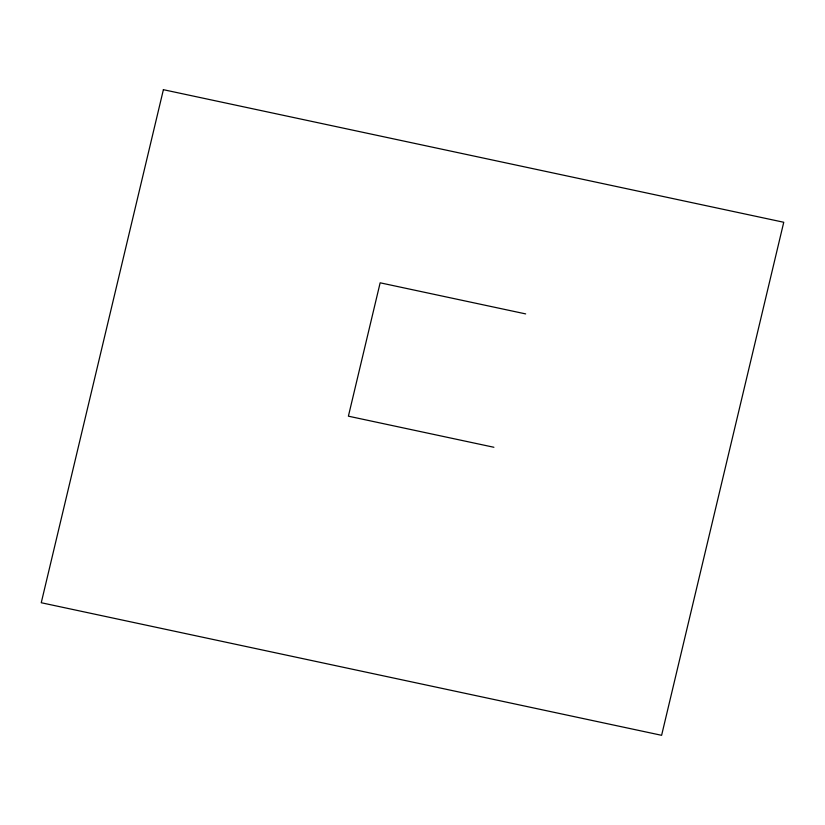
<?xml version="1.0" encoding="UTF-8"?>
<svg xmlns="http://www.w3.org/2000/svg" width="825" height="825" viewBox="0 0 825 825"><rect width="100%" height="100%" fill="white"/><g stroke="black" fill="none" stroke-linecap="round" stroke-linejoin="round"><path stroke-width="1.24" d="M525.659 313.902L380.15 282.81L348.397 416.182L493.907 447.274M163.391 89.688L41.25 602.735L661.609 735.312L783.75 222.265L163.391 89.688"/></g></svg>
